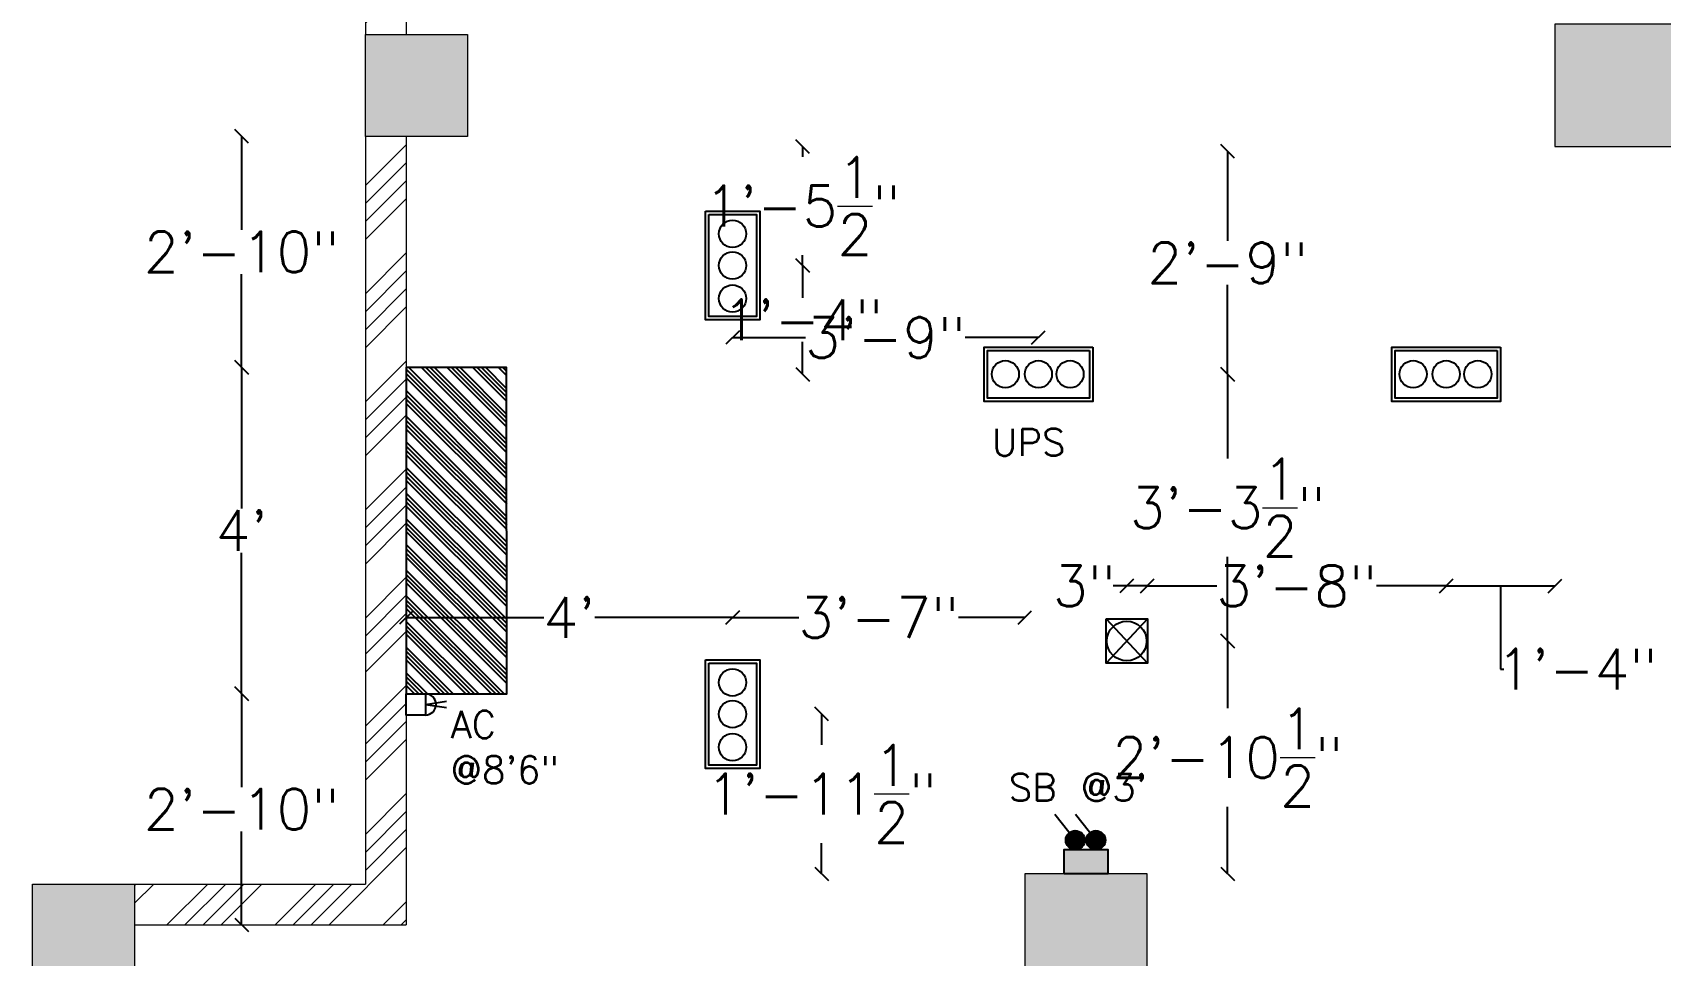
# Model space of a CAD drawing. Header units: inches. Extents: x 111501 to 134888, y 46021 to 52102.
# Drawn here: x 112054.6 to 112294.1, y 47228.2 to 47363.9 of the extents above; entities that cross this region are included whole.
import ezdxf

# ---------------------------------------------------------------- set-up
doc = ezdxf.new("R2010")
doc.units = ezdxf.units.IN
doc.header["$MEASUREMENT"] = 0
for name, color, linetype, lineweight in [('column', 252, 'Continuous', 9), ('dimension', 250, 'Continuous', 0), ('text1', 7, 'Continuous', 0), ('wall', 7, 'Continuous', 9)]:
    doc.layers.add(name, color=color, linetype=linetype, lineweight=lineweight)
doc.layers.add('electrical layout', color=250, linetype='Continuous')
doc.layers.add('electrical planing', color=251, linetype='Continuous')
doc.styles.get("Standard").update_dxf_attribs({"font": 'txt.shx', "height": 6})
doc.dimstyles.new('Standard$0', dxfattribs={"dimtxt": 4, "dimasz": 2, "dimexe": 0.125, "dimexo": 0.125, "dimgap": 0.25, "dimtad": 0, "dimtih": 1, "dimtoh": 1, "dimdec": 1, "dimlfac": -1, "dimzin": 0, "dimdsep": 46, "dimlunit": 4, "dimtxsty": 'Standard', "dimblk": 'OBLIQUE', "dimblk1": 'DOTSMALL', "dimblk2": 'DOTSMALL', "dimcen": 0, "dimse1": 1, "dimse2": 1, "dimadec": 0, "dimazin": 0, "dimtfac": 1, "dimtdec": 1, "dimtofl": 0, "dimtmove": 0, "dimatfit": 3, "dimfxl": 1, "dimtolj": 1, "dimtzin": 0, "dimarcsym": 0})

# ---------------------------------------------------------------- blocks, each defined once
blk = doc.blocks.new('ac')
h = blk.add_hatch()
h.set_pattern_fill('ANSI34', color=5, scale=0.610107, angle=270, style=0)
h.set_pattern_definition([(315, (22596.1116, 2489.52766), (0.32355821, 0.32355821), []), (315, (22596.1116, 2489.4198), (0.32355821, 0.32355821), []), (315, (22596.1116, 2489.31195), (0.32355821, 0.32355821), []), (315, (22596.1116, 2489.2041), (0.32355821, 0.32355821), [])])
h.paths.add_polyline_path([(24130.216, 5022.758), (24130.216, 5030.993), (24132.746, 5030.993), (24132.754, 5022.758)])
at = {"color": 0, "ltscale": 7}
blk.add_lwpolyline([(24130.216, 5022.758), (24132.754, 5022.758), (24132.746, 5030.993), (24130.216, 5030.993)], close=True, dxfattribs=at)
blk = doc.blocks.new('dgh')
at = {"layer": 'electrical planing', "linetype": 'ByBlock'}
h = blk.add_hatch(color=36, dxfattribs=at)
h.set_gradient(color1=(121, 78, 22), color2=(227, 174, 104), one_color=1, tint=0.65, name='SPHERICAL')
h.paths.add_polyline_path([(-72.26, 1878.91, -1), (-72.26, 1875.82, -1)])
h = blk.add_hatch(color=36, dxfattribs=at)
h.set_gradient(color1=(121, 78, 22), color2=(227, 174, 104), one_color=1, tint=0.65, name='SPHERICAL')
h.paths.add_polyline_path([(-68.91, 1878.91, -1), (-68.91, 1875.82, -1)])
h = blk.add_hatch(color=36, dxfattribs=at)
h.set_gradient(color1=(121, 78, 22), color2=(227, 174, 104), one_color=1, tint=0.65, name='CYLINDER')
h.paths.add_polyline_path([(-74.07, 1871.89), (-74.07, 1875.82), (-66.95, 1875.82), (-66.95, 1871.89)])
at = {"layer": 'electrical planing', "color": 7, "linetype": 'ByBlock'}
for p, q in [((-72.26, 1877.37), (-75.59, 1881.54)), ((-68.91, 1877.37), (-72.24, 1881.54))]:
    blk.add_line(p, q, dxfattribs=at)
blk.add_lwpolyline([(-74.07, 1871.89), (-74.07, 1875.82), (-66.95, 1875.82), (-66.95, 1871.89)], close=True, dxfattribs=at)
for centre in [(-72.26, 1877.37), (-68.91, 1877.37)]:
    blk.add_circle(centre, 1.55, dxfattribs=at)
blk = doc.blocks.new('_Oblique')
at = {"color": 0, "linetype": 'ByBlock', "lineweight": -2}
blk.add_line((-0.5, -0.5), (0.5, 0.5), dxfattribs=at)
blk = doc.blocks.new('*D1189')
at = {"layer": 'Defpoints', "color": 0, "transparency": 16777216}
for p in [(112157.61, 47277.88), (112157.61, 47263.67), (112200.62, 47240.17)]:
    blk.add_point(p, dxfattribs=at)
at = {"layer": 'dimension', "color": 0, "lineweight": -2, "transparency": 16777216}
for p, q in [((112157.61, 47277.88), (112167.37, 47277.88)), ((112200.62, 47277.88), (112190.87, 47277.88))]:
    blk.add_line(p, q, dxfattribs=at)
at = {"layer": 'dimension', "color": 0, "lineweight": -2, "transparency": 16777216, "xscale": 2, "yscale": 2, "zscale": 2, "rotation": 180}
blk.add_blockref('_Oblique', (112157.61, 47277.88), dxfattribs=at)
at = {"layer": 'dimension', "color": 0, "lineweight": -2, "transparency": 16777216, "xscale": 2, "yscale": 2, "zscale": 2}
blk.add_blockref('_Oblique', (112200.62, 47277.88), dxfattribs=at)
at = {"layer": 'dimension', "color": 0, "lineweight": 5, "transparency": 16777216, "insert": (112179.12, 47277.88), "char_height": 6, "attachment_point": 5}
blk.add_mtext('\\A1;3\'-7"', dxfattribs=at)
blk = doc.blocks.new('_DOTSMALL')
at = {"color": 0, "linetype": 'ByBlock', "lineweight": -2, "const_width": 0.5}
blk.add_lwpolyline([(-0.0625, 0, 1), (0.0625, 0, 1)], format="xyb", close=True, dxfattribs=at)
blk = doc.blocks.new('*D1190')
at = {"layer": 'Defpoints', "color": 0, "transparency": 16777216}
for p in [(112157.61, 47263.67), (112170.72, 47240.17), (112200.62, 47240.17)]:
    blk.add_point(p, dxfattribs=at)
at = {"layer": 'dimension', "color": 0, "lineweight": -2, "transparency": 16777216}
for p, q in [((112170.72, 47263.67), (112170.72, 47259.17)), ((112170.72, 47240.17), (112170.72, 47244.67))]:
    blk.add_line(p, q, dxfattribs=at)
at = {"layer": 'dimension', "color": 0, "lineweight": -2, "transparency": 16777216, "xscale": 2, "yscale": 2, "zscale": 2}
for p, rotation in [((112170.72, 47263.67), 90), ((112170.72, 47240.17), 270)]:
    blk.add_blockref('_Oblique', p, dxfattribs=dict(at, rotation=rotation))
at = {"layer": 'dimension', "color": 0, "lineweight": 5, "transparency": 16777216, "insert": (112170.72, 47251.92), "char_height": 6, "attachment_point": 5}
blk.add_mtext('\\A1;1\'-11{\\H1.000000x;\\S1/2;}"', dxfattribs=at)
blk = doc.blocks.new('*D1191')
at = {"layer": 'Defpoints', "color": 0, "transparency": 16777216}
for p in [(112215.61, 47282.53), (112215.61, 47274.42), (112218.62, 47240.17)]:
    blk.add_point(p, dxfattribs=at)
at = {"layer": 'dimension', "color": 0, "lineweight": -2, "transparency": 16777216}
for p, q in [((112215.61, 47282.53), (112213.61, 47282.53)), ((112218.62, 47282.53), (112215.61, 47282.53))]:
    blk.add_line(p, q, dxfattribs=at)
at = {"layer": 'dimension', "color": 0, "lineweight": -2, "transparency": 16777216, "xscale": 2, "yscale": 2, "zscale": 2, "rotation": 180}
blk.add_blockref('_Oblique', (112215.61, 47282.53), dxfattribs=at)
at = {"layer": 'dimension', "color": 0, "lineweight": -2, "transparency": 16777216, "xscale": 2, "yscale": 2, "zscale": 2}
blk.add_blockref('_Oblique', (112218.62, 47282.53), dxfattribs=at)
at = {"layer": 'dimension', "color": 0, "lineweight": 5, "transparency": 16777216, "insert": (112209.36, 47282.53), "char_height": 6, "attachment_point": 5}
blk.add_mtext('\\A1;3"', dxfattribs=at)
blk = doc.blocks.new('*D1192')
at = {"layer": 'Defpoints', "color": 0, "transparency": 16777216}
for p in [(112215.61, 47274.42), (112218.62, 47240.17), (112230.46, 47240.17)]:
    blk.add_point(p, dxfattribs=at)
at = {"layer": 'dimension', "color": 0, "lineweight": -2, "transparency": 16777216}
for p, q in [((112230.46, 47274.42), (112230.46, 47264.54)), ((112230.46, 47240.17), (112230.46, 47250.04))]:
    blk.add_line(p, q, dxfattribs=at)
at = {"layer": 'dimension', "color": 0, "lineweight": -2, "transparency": 16777216, "xscale": 2, "yscale": 2, "zscale": 2}
for p, rotation in [((112230.46, 47274.42), 90), ((112230.46, 47240.17), 270)]:
    blk.add_blockref('_Oblique', p, dxfattribs=dict(at, rotation=rotation))
at = {"layer": 'dimension', "color": 0, "lineweight": 5, "transparency": 16777216, "insert": (112230.46, 47257.29), "char_height": 6, "attachment_point": 5}
blk.add_mtext('\\A1;2\'-10{\\H1.000000x;\\S1/2;}"', dxfattribs=at)
blk = doc.blocks.new('*D1193')
at = {"layer": 'Defpoints', "color": 0, "lineweight": 5, "transparency": 16777216}
for p in [(112230.46, 47313.67), (112262.61, 47313.67), (112215.61, 47274.42)]:
    blk.add_point(p, dxfattribs=at)
at = {"layer": 'dimension', "color": 0, "lineweight": -2, "transparency": 16777216}
for p, q in [((112230.46, 47313.67), (112230.46, 47301.29)), ((112230.46, 47274.42), (112230.46, 47286.79))]:
    blk.add_line(p, q, dxfattribs=at)
at = {"layer": 'dimension', "color": 0, "lineweight": -2, "transparency": 16777216, "xscale": 2, "yscale": 2, "zscale": 2}
for p, rotation in [((112230.46, 47313.67), 90), ((112230.46, 47274.42), 270)]:
    blk.add_blockref('_Oblique', p, dxfattribs=dict(at, rotation=rotation))
at = {"layer": 'dimension', "color": 0, "lineweight": 5, "transparency": 16777216, "insert": (112230.46, 47294.04), "char_height": 6, "attachment_point": 5}
blk.add_mtext('\\A1;3\'-3{\\H1.000000x;\\S1/2;}"', dxfattribs=at)
blk = doc.blocks.new('*D1194')
at = {"layer": 'Defpoints', "color": 0, "lineweight": 5, "transparency": 16777216}
for p in [(112216.44, 47346.47), (112230.46, 47346.47), (112262.61, 47313.67)]:
    blk.add_point(p, dxfattribs=at)
at = {"layer": 'dimension', "color": 0, "lineweight": -2, "transparency": 16777216}
for p, q in [((112230.46, 47346.47), (112230.46, 47333.32)), ((112230.46, 47313.67), (112230.46, 47326.82))]:
    blk.add_line(p, q, dxfattribs=at)
at = {"layer": 'dimension', "color": 0, "lineweight": -2, "transparency": 16777216, "xscale": 2, "yscale": 2, "zscale": 2}
for p, rotation in [((112230.46, 47346.47), 90), ((112230.46, 47313.67), 270)]:
    blk.add_blockref('_Oblique', p, dxfattribs=dict(at, rotation=rotation))
at = {"layer": 'dimension', "color": 0, "lineweight": 5, "transparency": 16777216, "insert": (112230.46, 47330.07), "char_height": 6, "attachment_point": 5}
blk.add_mtext('\\A1;2\'-9"', dxfattribs=at)
blk = doc.blocks.new('*D1195')
at = {"layer": 'Defpoints', "color": 0, "lineweight": 5, "transparency": 16777216}
for p in [(112262.61, 47313.67), (112262.61, 47282.53), (112218.62, 47240.17)]:
    blk.add_point(p, dxfattribs=at)
at = {"layer": 'dimension', "color": 0, "lineweight": -2, "transparency": 16777216}
for p, q in [((112218.62, 47282.53), (112228.87, 47282.53)), ((112262.61, 47282.53), (112252.37, 47282.53))]:
    blk.add_line(p, q, dxfattribs=at)
at = {"layer": 'dimension', "color": 0, "lineweight": -2, "transparency": 16777216, "xscale": 2, "yscale": 2, "zscale": 2, "rotation": 180}
blk.add_blockref('_Oblique', (112218.62, 47282.53), dxfattribs=at)
at = {"layer": 'dimension', "color": 0, "lineweight": -2, "transparency": 16777216, "xscale": 2, "yscale": 2, "zscale": 2}
blk.add_blockref('_Oblique', (112262.61, 47282.53), dxfattribs=at)
at = {"layer": 'dimension', "color": 0, "lineweight": 5, "transparency": 16777216, "insert": (112240.62, 47282.53), "char_height": 6, "attachment_point": 5}
blk.add_mtext('\\A1;3\'-8"', dxfattribs=at)
blk = doc.blocks.new('*D1196')
at = {"layer": 'Defpoints', "color": 0, "lineweight": 5, "transparency": 16777216}
for p in [(112262.61, 47313.67), (112278.61, 47299.21), (112278.61, 47282.53)]:
    blk.add_point(p, dxfattribs=at)
at = {"layer": 'dimension', "color": 0, "lineweight": -2, "transparency": 16777216}
for p, q in [((112262.61, 47282.53), (112278.61, 47282.53)), ((112270.61, 47282.53), (112270.61, 47270.28)), ((112270.61, 47270.28), (112271.11, 47270.28))]:
    blk.add_line(p, q, dxfattribs=at)
at = {"layer": 'dimension', "color": 0, "lineweight": -2, "transparency": 16777216, "xscale": 2, "yscale": 2, "zscale": 2, "rotation": 180}
blk.add_blockref('_Oblique', (112262.61, 47282.53), dxfattribs=at)
at = {"layer": 'dimension', "color": 0, "lineweight": -2, "transparency": 16777216, "xscale": 2, "yscale": 2, "zscale": 2}
blk.add_blockref('_Oblique', (112278.61, 47282.53), dxfattribs=at)
at = {"layer": 'dimension', "color": 0, "lineweight": 5, "transparency": 16777216, "insert": (112281.86, 47270.28), "char_height": 6, "attachment_point": 5}
blk.add_mtext('\\A1;1\'-4"', dxfattribs=at)
blk = doc.blocks.new('*D1197')
at = {"layer": 'Defpoints', "color": 0, "lineweight": 5, "transparency": 16777216}
for p in [(112109.61, 47326.84), (112109.61, 47277.88), (112157.61, 47263.67)]:
    blk.add_point(p, dxfattribs=at)
at = {"layer": 'dimension', "color": 0, "lineweight": -2, "transparency": 16777216}
for p, q in [((112109.61, 47277.88), (112129.86, 47277.88)), ((112157.61, 47277.88), (112137.36, 47277.88))]:
    blk.add_line(p, q, dxfattribs=at)
at = {"layer": 'dimension', "color": 0, "lineweight": -2, "transparency": 16777216, "xscale": 2, "yscale": 2, "zscale": 2, "rotation": 180}
blk.add_blockref('_Oblique', (112109.61, 47277.88), dxfattribs=at)
at = {"layer": 'dimension', "color": 0, "lineweight": -2, "transparency": 16777216, "xscale": 2, "yscale": 2, "zscale": 2}
blk.add_blockref('_Oblique', (112157.61, 47277.88), dxfattribs=at)
at = {"layer": 'dimension', "color": 0, "lineweight": 5, "transparency": 16777216, "insert": (112133.61, 47277.88), "char_height": 6, "attachment_point": 5}
blk.add_mtext("\\A1;4'", dxfattribs=at)
blk = doc.blocks.new('*D1198')
at = {"layer": 'Defpoints', "color": 0, "transparency": 16777216}
for p in [(112157.61, 47329.67), (112157.61, 47319.08), (112202.61, 47313.67)]:
    blk.add_point(p, dxfattribs=at)
at = {"layer": 'dimension', "color": 0, "lineweight": -2, "transparency": 16777216}
for p, q in [((112157.61, 47319.08), (112168.36, 47319.08)), ((112202.61, 47319.08), (112191.86, 47319.08))]:
    blk.add_line(p, q, dxfattribs=at)
at = {"layer": 'dimension', "color": 0, "lineweight": -2, "transparency": 16777216, "xscale": 2, "yscale": 2, "zscale": 2, "rotation": 180}
blk.add_blockref('_Oblique', (112157.61, 47319.08), dxfattribs=at)
at = {"layer": 'dimension', "color": 0, "lineweight": -2, "transparency": 16777216, "xscale": 2, "yscale": 2, "zscale": 2}
blk.add_blockref('_Oblique', (112202.61, 47319.08), dxfattribs=at)
at = {"layer": 'dimension', "color": 0, "lineweight": 5, "transparency": 16777216, "insert": (112180.11, 47319.08), "char_height": 6, "attachment_point": 5}
blk.add_mtext('\\A1;3\'-9"', dxfattribs=at)
blk = doc.blocks.new('*D1199')
at = {"layer": 'Defpoints', "color": 0, "transparency": 16777216}
for p in [(112157.61, 47329.67), (112167.92, 47313.67), (112202.61, 47313.67)]:
    blk.add_point(p, dxfattribs=at)
at = {"layer": 'dimension', "color": 0, "lineweight": -2, "transparency": 16777216}
for p, q in [((112167.92, 47329.67), (112167.92, 47324.92)), ((112167.92, 47313.67), (112167.92, 47318.42))]:
    blk.add_line(p, q, dxfattribs=at)
at = {"layer": 'dimension', "color": 0, "lineweight": -2, "transparency": 16777216, "xscale": 2, "yscale": 2, "zscale": 2}
for p, rotation in [((112167.92, 47329.67), 90), ((112167.92, 47313.67), 270)]:
    blk.add_blockref('_Oblique', p, dxfattribs=dict(at, rotation=rotation))
at = {"layer": 'dimension', "color": 0, "lineweight": 5, "transparency": 16777216, "insert": (112167.92, 47321.67), "char_height": 6, "attachment_point": 5}
blk.add_mtext('\\A1;1\'-4"', dxfattribs=at)
blk = doc.blocks.new('*D1200')
at = {"layer": 'Defpoints', "color": 0, "lineweight": 5, "transparency": 16777216}
for p in [(112167.92, 47347.17), (112176.81, 47347.17), (112157.61, 47329.67)]:
    blk.add_point(p, dxfattribs=at)
at = {"layer": 'dimension', "color": 0, "lineweight": -2, "transparency": 16777216}
for p, q in [((112167.92, 47347.17), (112167.92, 47345.67)), ((112167.92, 47329.67), (112167.92, 47331.17))]:
    blk.add_line(p, q, dxfattribs=at)
at = {"layer": 'dimension', "color": 0, "lineweight": -2, "transparency": 16777216, "xscale": 2, "yscale": 2, "zscale": 2}
for p, rotation in [((112167.92, 47347.17), 90), ((112167.92, 47329.67), 270)]:
    blk.add_blockref('_Oblique', p, dxfattribs=dict(at, rotation=rotation))
at = {"layer": 'dimension', "color": 0, "lineweight": 5, "transparency": 16777216, "insert": (112167.92, 47338.42), "char_height": 6, "attachment_point": 5}
blk.add_mtext('\\A1;1\'-5{\\H1.000000x;\\S1/2;}"', dxfattribs=at)
blk = doc.blocks.new('*D1328')
at = {"layer": 'Defpoints', "color": 0, "transparency": 16777216}
for p in [(112116.44, 47348.67), (112085.38, 47314.67), (112120.12, 47314.67)]:
    blk.add_point(p, dxfattribs=at)
at = {"layer": 'dimension', "color": 0, "lineweight": -2, "transparency": 16777216}
for p, q in [((112085.38, 47348.67), (112085.38, 47334.92)), ((112085.38, 47314.67), (112085.38, 47328.42))]:
    blk.add_line(p, q, dxfattribs=at)
at = {"layer": 'dimension', "color": 0, "lineweight": -2, "transparency": 16777216, "xscale": 2, "yscale": 2, "zscale": 2}
for p, rotation in [((112085.38, 47348.67), 90), ((112085.38, 47314.67), 270)]:
    blk.add_blockref('_Oblique', p, dxfattribs=dict(at, rotation=rotation))
at = {"layer": 'dimension', "color": 0, "lineweight": 5, "transparency": 16777216, "insert": (112085.38, 47331.67), "char_height": 6, "attachment_point": 5}
blk.add_mtext('\\A1;2\'-10"', dxfattribs=at)
blk = doc.blocks.new('*D1329')
at = {"layer": 'Defpoints', "color": 0, "lineweight": 5, "transparency": 16777216}
for p in [(112120.12, 47314.67), (112085.38, 47266.67), (112124.4, 47266.67)]:
    blk.add_point(p, dxfattribs=at)
at = {"layer": 'dimension', "color": 0, "lineweight": -2, "transparency": 16777216}
for p, q in [((112085.38, 47314.67), (112085.38, 47293.92)), ((112085.38, 47266.67), (112085.38, 47287.42))]:
    blk.add_line(p, q, dxfattribs=at)
at = {"layer": 'dimension', "color": 0, "lineweight": -2, "transparency": 16777216, "xscale": 2, "yscale": 2, "zscale": 2}
for p, rotation in [((112085.38, 47314.67), 90), ((112085.38, 47266.67), 270)]:
    blk.add_blockref('_Oblique', p, dxfattribs=dict(at, rotation=rotation))
at = {"layer": 'dimension', "color": 0, "lineweight": 5, "transparency": 16777216, "insert": (112085.38, 47290.67), "char_height": 6, "attachment_point": 5}
blk.add_mtext("\\A1;4'", dxfattribs=at)
blk = doc.blocks.new('*D1330')
at = {"layer": 'Defpoints', "color": 0, "lineweight": 5, "transparency": 16777216}
for p in [(112124.4, 47266.67), (112085.38, 47232.67), (112109.61, 47232.67)]:
    blk.add_point(p, dxfattribs=at)
at = {"layer": 'dimension', "color": 0, "lineweight": -2, "transparency": 16777216}
for p, q in [((112085.38, 47266.67), (112085.38, 47252.92)), ((112085.38, 47232.67), (112085.38, 47246.42))]:
    blk.add_line(p, q, dxfattribs=at)
at = {"layer": 'dimension', "color": 0, "lineweight": -2, "transparency": 16777216, "xscale": 2, "yscale": 2, "zscale": 2}
for p, rotation in [((112085.38, 47266.67), 90), ((112085.38, 47232.67), 270)]:
    blk.add_blockref('_Oblique', p, dxfattribs=dict(at, rotation=rotation))
at = {"layer": 'dimension', "color": 0, "lineweight": 5, "transparency": 16777216, "insert": (112085.38, 47249.67), "char_height": 6, "attachment_point": 5}
blk.add_mtext('\\A1;2\'-10"', dxfattribs=at)

msp = doc.modelspace()

# ---------------------------------------------------------------- hatches: boundary and pattern name
at = {"layer": 'column'}
h = msp.add_hatch(color=256, dxfattribs=at)
h.paths.add_polyline_path([(112278.61, 47365.17), (112278.61, 47347.17), (112296.61, 47347.17), (112296.61, 47365.17)])
h.paths.add_polyline_path([(112278.61, 47569.09), (112278.61, 47551.09), (112296.61, 47551.09), (112296.61, 47569.09)])
h.paths.add_polyline_path([(112278.61, 47773.02), (112278.61, 47755.02), (112296.61, 47755.02), (112296.61, 47773.02)])
h = msp.add_hatch(color=256, dxfattribs=at)
h.paths.add_polyline_path([(112103.61, 47359.72), (112103.61, 47348.72), (112114.61, 47348.72), (112114.61, 47359.72)])
h.paths.add_polyline_path([(112114.61, 47359.72), (112114.61, 47363.72), (112103.61, 47363.72), (112103.61, 47359.72)])
h.paths.add_polyline_path([(112114.61, 47348.72), (112118.61, 47348.72), (112118.61, 47359.72), (112114.61, 47359.72)])
h.paths.add_polyline_path([(112118.61, 47363.72), (112114.61, 47363.72), (112114.61, 47359.72), (112118.61, 47359.72)])
for points in [[(112200.62, 47240.17), (112200.62, 47222.17), (112218.62, 47222.17), (112218.62, 47240.17)], [(112054.61, 47238.67), (112054.61, 47223.67), (112069.61, 47223.67), (112069.61, 47238.67)]]:
    msp.add_hatch(color=256, dxfattribs=at).paths.add_polyline_path(points)
at = {"layer": 'wall', "lineweight": 5}
h = msp.add_hatch(dxfattribs=at)
h.set_pattern_fill('ANSI34', color=256, scale=15, style=0)
h.set_pattern_definition([(45, (62.915, 38.135), (-7.9549513, 7.9549513), []), (45, (65.566, 38.135), (-7.9549513, 7.9549513), []), (45, (68.218, 38.135), (-7.9549513, 7.9549513), []), (45, (70.87, 38.135), (-7.9549513, 7.9549513), [])])
h.paths.add_polyline_path([(112069.61, 47232.67), (112069.61, 47238.67), (112103.61, 47238.67), (112103.61, 47348.67), (112109.61, 47348.67), (112109.61, 47340.18), (112109.61, 47322.13), (112109.61, 47313.18), (112109.61, 47295.12), (112109.61, 47286.66), (112109.61, 47268.6), (112109.61, 47257.7), (112109.61, 47239.65), (112109.61, 47232.67)])
h.paths.add_polyline_path([(112103.61, 47363.67), (112109.61, 47363.67), (112109.61, 47552.59), (112103.61, 47552.59)])

# ---------------------------------------------------------------- linework, layer by layer
at = {"layer": 'column'}
for points in [[(112296.61, 47365.17), (112278.61, 47365.17), (112278.61, 47347.17), (112296.61, 47347.17)], [(112103.61, 47363.67), (112118.61, 47363.67), (112118.61, 47348.67), (112103.61, 47348.67)], [(112218.62, 47240.17), (112200.62, 47240.17), (112200.62, 47222.17), (112218.62, 47222.17)], [(112054.61, 47238.67), (112069.61, 47238.67), (112069.61, 47223.67), (112054.61, 47223.67)]]:
    msp.add_lwpolyline(points, close=True, dxfattribs=at)
at = {"layer": 'electrical layout', "color": 234}
for p, q in [((112212.58, 47277.67), (112218.65, 47271.16)), ((112218.65, 47277.67), (112212.58, 47271.16))]:
    msp.add_line(p, q, dxfattribs=at)
at = {"layer": 'electrical layout', "color": 6}
for q in [(112115.53, 47265.56), (112115.53, 47264.62)]:
    msp.add_line((112112.41, 47265.09), q, dxfattribs=at)
at = {"layer": 'electrical layout', "color": 234}
for points in [[(112153.61, 47337.67), (112161.61, 47337.67), (112161.61, 47321.67), (112153.61, 47321.67)], [(112154.11, 47337.17), (112161.11, 47337.17), (112161.11, 47322.17), (112154.11, 47322.17)], [(112210.61, 47317.67), (112210.61, 47309.67), (112194.61, 47309.67), (112194.61, 47317.67)], [(112210.11, 47317.17), (112210.11, 47310.17), (112195.11, 47310.17), (112195.11, 47317.17)], [(112270.61, 47317.67), (112270.61, 47309.67), (112254.61, 47309.67), (112254.61, 47317.67)], [(112270.11, 47317.17), (112270.11, 47310.17), (112255.11, 47310.17), (112255.11, 47317.17)], [(112212.58, 47277.67), (112218.65, 47277.67), (112218.65, 47271.16), (112212.58, 47271.16)], [(112212.58, 47277.67), (112218.65, 47277.67), (112218.65, 47271.16), (112212.58, 47271.16)], [(112212.58, 47277.67), (112218.65, 47277.67), (112218.65, 47271.16), (112212.58, 47271.16)], [(112153.61, 47271.67), (112161.61, 47271.67), (112161.61, 47255.67), (112153.61, 47255.67)], [(112154.11, 47271.17), (112161.11, 47271.17), (112161.11, 47256.17), (112154.11, 47256.17)]]:
    msp.add_lwpolyline(points, close=True, dxfattribs=at)
at = {"layer": 'electrical layout', "color": 6}
msp.add_lwpolyline([(112112.41, 47266.67), (112112.41, 47263.52), (112109.61, 47263.52), (112109.61, 47266.67)], close=True, dxfattribs=at)
at = {"layer": 'electrical layout', "color": 234}
for centre, radius in [((112157.61, 47334.33), 2), ((112157.61, 47329.67), 2), ((112157.61, 47324.81), 2), ((112197.75, 47313.67), 2), ((112202.61, 47313.67), 2), ((112207.27, 47313.67), 2), ((112257.75, 47313.67), 2), ((112262.61, 47313.67), 2), ((112267.27, 47313.67), 2), ((112215.61, 47274.42), 2.92), ((112215.61, 47274.42), 2.92), ((112215.61, 47274.42), 2.92), ((112157.61, 47268.33), 2), ((112157.61, 47263.67), 2), ((112157.61, 47258.81), 2)]:
    msp.add_circle(centre, radius, dxfattribs=at)
at = {"layer": 'electrical layout', "color": 6}
msp.add_arc((112112.41, 47265.09), 1.57, 270, 90, dxfattribs=at)
at = {"layer": 'wall'}
for p, q in [((112103.61, 47756.52), (112103.61, 47363.67)), ((112109.61, 47552.59), (112109.61, 47363.67)), ((112103.61, 47348.67), (112103.61, 47238.67)), ((112109.61, 47348.67), (112109.61, 47232.67)), ((112069.61, 47238.67), (112103.61, 47238.67)), ((112069.61, 47232.67), (112109.61, 47232.67))]:
    msp.add_line(p, q, dxfattribs=at)

# ---------------------------------------------------------------- block references
at = {"layer": 'electrical layout', "color": 234, "xscale": 5.828937824015538, "yscale": 5.828937824015538, "zscale": 5.828937824015538}
msp.add_blockref('ac', (-28543.92, 17989.32), dxfattribs=at)
at = {"layer": 'electrical planing', "xscale": 0.9055012385238491, "yscale": 0.9055012385238491, "zscale": 0.9055012385238491}
msp.add_blockref('dgh', (112273.47, 45545.17), dxfattribs=at)

# ---------------------------------------------------------------- texts
at = {"layer": 'text1', "color": 0, "char_height": 4, "width": 22.5097, "attachment_point": 1}
for s, insert in [('UPS', (112195.76, 47305.65)), ('AC @8\'6"', (112116.13, 47264.14)), ("SB @3'", (112198.25, 47254.89))]:
    msp.add_mtext(s, dxfattribs=dict(at, insert=insert))

# ---------------------------------------------------------------- dimensions: what is measured, and where the dimension line sits
at = {"layer": 'dimension', "lineweight": 5}
dim = msp.add_linear_dim(base=(112085.38, 47314.67), p1=(112116.44, 47348.67), p2=(112120.12, 47314.67), angle=90, dimstyle='Standard$0', dxfattribs=at)
dim.commit()
dim.dimension.update_dxf_attribs({"geometry": '*D1328', "text_midpoint": (112085.38, 47331.67), "dimtype": 160})
for base, p1, p2, picture, middle in [((112167.92, 47347.17), (112157.61, 47329.67), (112176.81, 47347.17), '*D1200', (112167.92, 47338.42)), ((112230.46, 47346.47), (112262.61, 47313.67), (112216.44, 47346.47), '*D1194', (112230.46, 47330.07)), ((112085.38, 47266.67), (112120.12, 47314.67), (112124.4, 47266.67), '*D1329', (112085.38, 47290.67)), ((112230.4610553, 47313.66567119), (112215.61436147, 47274.41567119), (112262.61436147, 47313.66567119), '*D1193', (112230.4610553, 47294.04067119)), ((112085.38, 47232.67), (112124.4, 47266.67), (112109.61, 47232.67), '*D1330', (112085.38, 47249.67))]:
    dim = msp.add_linear_dim(base=base, p1=p1, p2=p2, angle=90, dimstyle='Standard$0', override={"dimtmove": 1}, dxfattribs=at)
    dim.commit()
    dim.dimension.update_dxf_attribs({"geometry": picture, "text_midpoint": middle})
for base, p1, p2, picture, middle in [((112167.92, 47313.67), (112157.61, 47329.67), (112202.61, 47313.67), '*D1199', (112167.92, 47321.67)), ((112230.4610553, 47240.16567119), (112215.61436147, 47274.41567119), (112218.62206056, 47240.16567119), '*D1192', (112230.4610553, 47257.29067119)), ((112170.72, 47240.17), (112157.61, 47263.67), (112200.62, 47240.17), '*D1190', (112170.72, 47251.92))]:
    dim = msp.add_linear_dim(base=base, p1=p1, p2=p2, angle=90, dimstyle='Standard$0', dxfattribs=at)
    dim.commit()
    dim.dimension.update_dxf_attribs({"geometry": picture, "text_midpoint": middle})
for base, p1, p2, picture, middle in [((112157.61, 47319.08), (112202.61, 47313.67), (112157.61, 47329.67), '*D1198', (112180.11, 47319.08)), ((112215.61, 47282.53), (112218.62, 47240.17), (112215.61, 47274.42), '*D1191', (112209.36, 47282.53)), ((112157.61, 47277.88), (112200.62, 47240.17), (112157.61, 47263.67), '*D1189', (112179.12, 47277.88))]:
    dim = msp.add_linear_dim(base=base, p1=p1, p2=p2, dimstyle='Standard$0', dxfattribs=at)
    dim.commit()
    dim.dimension.update_dxf_attribs({"geometry": picture, "text_midpoint": middle})
for base, p1, p2, picture, middle in [((112109.61, 47277.88), (112157.61, 47263.67), (112109.61, 47326.84), '*D1197', (112133.61, 47277.88)), ((112262.61, 47282.53), (112218.62, 47240.17), (112262.61, 47313.67), '*D1195', (112240.62, 47282.53)), ((112278.61, 47282.53), (112262.61, 47313.67), (112278.61, 47299.21), '*D1196', (112271.36, 47270.28))]:
    dim = msp.add_linear_dim(base=base, p1=p1, p2=p2, dimstyle='Standard$0', override={"dimtmove": 1}, dxfattribs=at)
    dim.commit()
    dim.dimension.update_dxf_attribs({"geometry": picture, "text_midpoint": middle})

doc.saveas('drawing.dxf')
